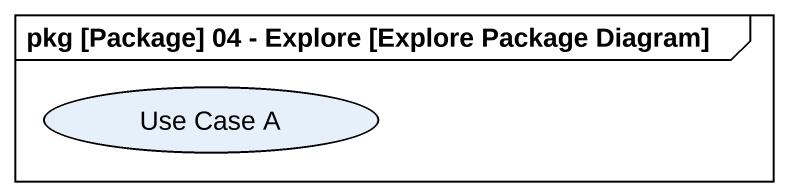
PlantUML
@startuml
mainframe pkg [Package] 04 - Explore [Explore Package Diagram]
usecase "Use Case A" as Use_Case_A
@enduml
